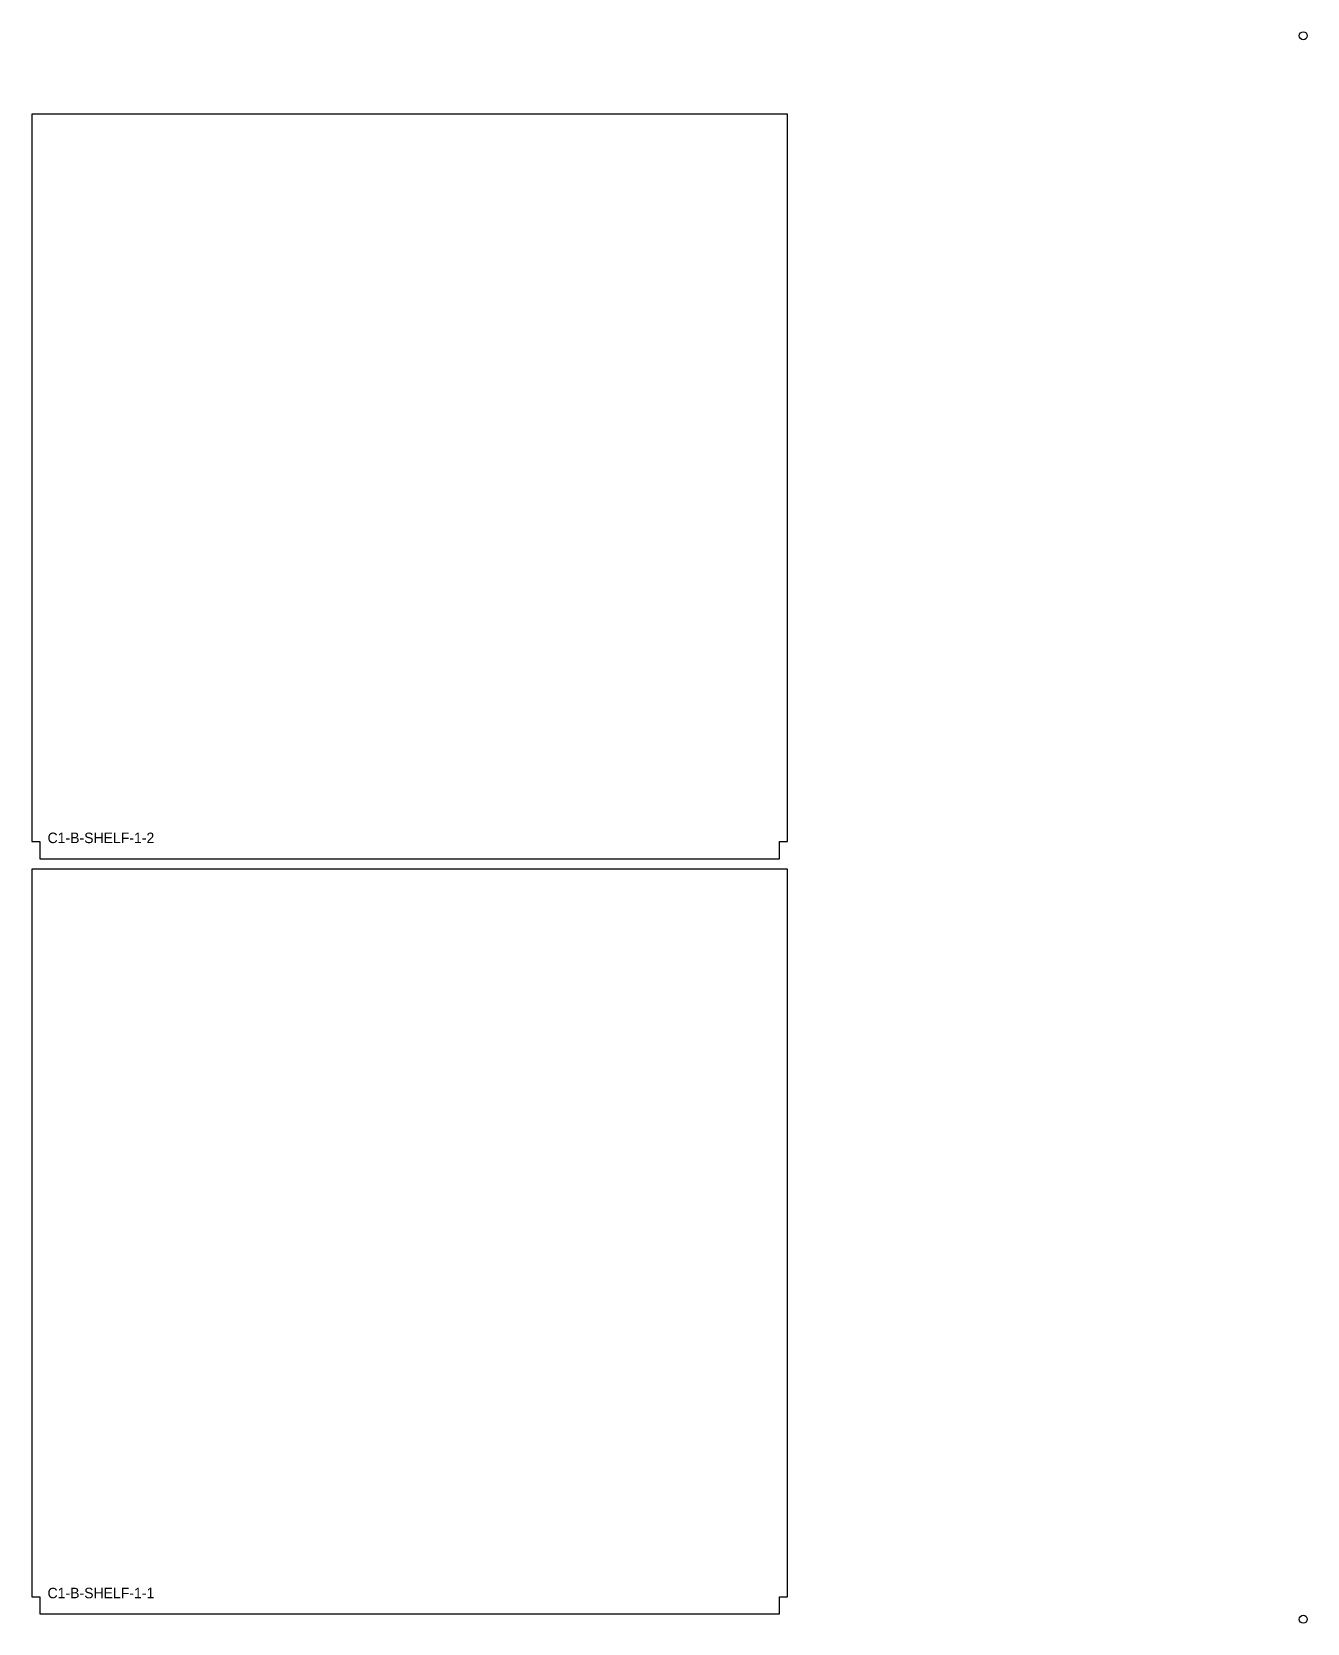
# Model space of a CAD drawing. Header units: millimetres. Extents: x 10 to 983, y 3 to 1217.
import ezdxf

# ---------------------------------------------------------------- set-up
doc = ezdxf.new("R2010")
doc.units = ezdxf.units.MM
for name, color, linetype in [('LABEL', 8, 'CONTINUOUS'), ('OUTLINE', 7, 'CONTINUOUS'), ('TILE_REG', 6, 'CONTINUOUS')]:
    doc.layers.add(name, color=color, linetype=linetype)

msp = doc.modelspace()

# ---------------------------------------------------------------- linework, layer by layer
at = {"layer": 'OUTLINE'}
for points in [[(10, 599.25), (16, 599.25), (16, 586.1), (580.4, 586.1), (580.4, 599.25), (586.4, 599.25), (586.4, 1154.2), (10, 1154.2)], [(10, 23.15), (16, 23.15), (16, 10), (580.4, 10), (580.4, 23.15), (586.4, 23.15), (586.4, 578.1), (10, 578.1)]]:
    msp.add_lwpolyline(points, close=True, dxfattribs=at)
at = {"layer": 'TILE_REG'}
for centre in [(980, 1214), (980, 6)]:
    msp.add_circle(centre, 3, dxfattribs=at)

# ---------------------------------------------------------------- texts
at = {"layer": 'LABEL'}
for s, p in [('C1-B-SHELF-1-2', (22, 598.1)), ('C1-B-SHELF-1-1', (22, 22))]:
    msp.add_text(s, height=8, dxfattribs=at).set_placement(p)

doc.saveas('drawing.dxf')
